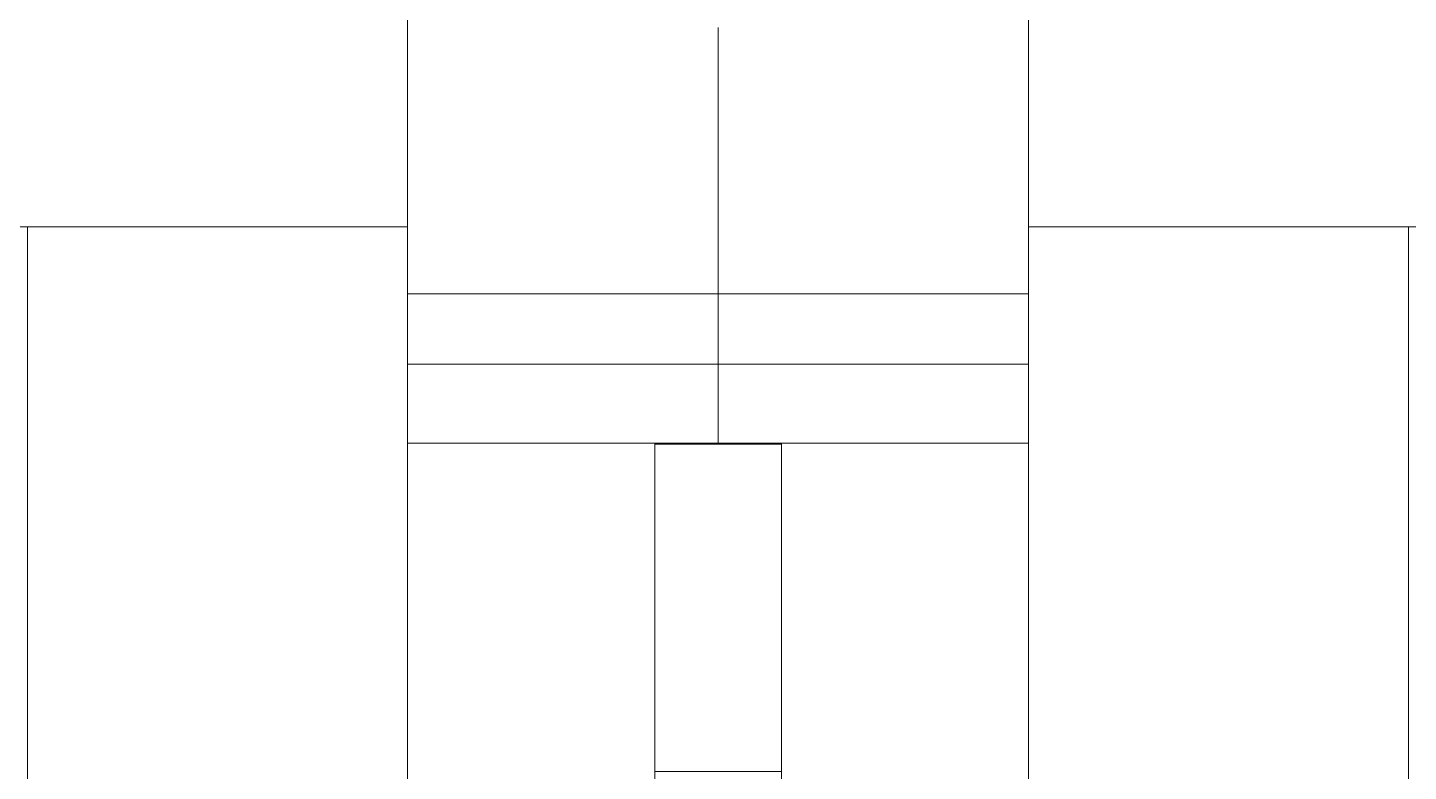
# Model space of a CAD drawing. Header units: millimetres. Extents: x -46169 to 237885, y -84465 to 18123.
# Drawn here: x 172472.6 to 172581.6, y -80546.3 to -80487.6 of the extents above; entities that cross this region are included whole.
import ezdxf

# ---------------------------------------------------------------- set-up
doc = ezdxf.new("R2010")
doc.units = ezdxf.units.MM
doc.header["$MEASUREMENT"] = 0
doc.linetypes.add('Wipeout_Contour', pattern=[1000, 0, -1000])
doc.layers.add('New_A-20-M_Floor_Slab', color=7, linetype='Continuous')
doc.layers.add('New_A-35-M_FFE_Fixed', color=7, linetype='Continuous')
doc.layers.add('New_A-35-M_FFE_Fixed_Pen_No__1', color=7, linetype='Continuous', lineweight=13)

# ---------------------------------------------------------------- blocks, each defined once
blk = doc.blocks.new('Section Elem_134_3', base_point=(129666.67, -84332.61))
at = {"color": 254, "linetype": 'Wipeout_Contour', "lineweight": 0, "ltscale": 3046430.337533057}
blk.add_wipeout([(172522.11, -80520.4), (172502.61, -80520.4), (172502.61, -80549.04), (172508.61, -80549.04), (172508.61, -80601.62), (172502.61, -80601.62), (172502.61, -80615.11), (172522.11, -80615.11), (172522.11, -80599.29), (172519.11, -80599.29), (172519.11, -80601.65), (172509.42, -80601.65), (172509.42, -80549.01), (172519.11, -80549.01), (172519.11, -80551.38), (172522.11, -80551.38)], dxfattribs=at).dxf.layer = 'New_A-20-M_Floor_Slab'
at = {"color": 254, "linetype": 'Wipeout_Contour', "lineweight": 0, "ltscale": 3046834.572590483}
blk.add_wipeout([(172535.11, -80599.29), (172532.11, -80599.29), (172532.11, -80615.11), (172551.61, -80615.11), (172551.61, -80601.62), (172545.61, -80601.62), (172545.61, -80549.04), (172551.61, -80549.04), (172551.61, -80520.4), (172532.11, -80520.4), (172532.11, -80551.38), (172535.11, -80551.38), (172535.11, -80549.01), (172544.8, -80549.01), (172544.8, -80601.65), (172535.11, -80601.65)], dxfattribs=at).dxf.layer = 'New_A-20-M_Floor_Slab'
blk = doc.blocks.new('Section Elem_143_3', base_point=(129666.67, -84332.61))
at = {"color": 254, "linetype": 'Wipeout_Contour', "lineweight": 0, "ltscale": 760410.510619}
blk.add_wipeout([(172502.61, -80346.96), (172001.61, -80346.96), (172001.61, -80503.33), (172502.61, -80503.33)], dxfattribs=at).dxf.layer = 'New_A-35-M_FFE_Fixed'
at = {"color": 254, "linetype": 'Wipeout_Contour', "lineweight": 0, "ltscale": 761572.809594}
blk.add_wipeout([(172522.11, -80525.7), (172532.11, -80525.7), (172532.11, -80520.48), (172522.11, -80520.48)], dxfattribs=at).dxf.layer = 'New_A-35-M_FFE_Fixed'
at = {"color": 254, "linetype": 'Wipeout_Contour', "lineweight": 0, "ltscale": 761474.30025}
blk.add_wipeout([(172502.61, -80494.61), (172527.11, -80494.61), (172527.11, -80487.59), (172502.61, -80487.59)], dxfattribs=at).dxf.layer = 'New_A-35-M_FFE_Fixed'
at = {"color": 254, "linetype": 'Wipeout_Contour', "lineweight": 0, "ltscale": 761518.100324}
blk.add_wipeout([(172502.61, -80503.33), (172472.61, -80503.33), (172472.61, -80647.33), (172502.61, -80647.33)], dxfattribs=at).dxf.layer = 'New_A-35-M_FFE_Fixed'
at = {"color": 254, "linetype": 'Wipeout_Contour', "lineweight": 0, "ltscale": 951960.177999}
blk.add_wipeout([(172527.11, -80520.4), (172522.11, -80520.4), (172522.11, -80520.48), (172532.11, -80520.48), (172532.11, -80520.4)], dxfattribs=at).dxf.layer = 'New_A-35-M_FFE_Fixed'
at = {"color": 254, "linetype": 'Wipeout_Contour', "lineweight": 0, "ltscale": 761581.394249}
blk.add_wipeout([(172522.11, -80525.7), (172522.11, -80530.63), (172532.11, -80530.63), (172532.11, -80525.7)], dxfattribs=at).dxf.layer = 'New_A-35-M_FFE_Fixed'
at = {"layer": 'New_A-35-M_FFE_Fixed_Pen_No__1', "linetype": 'Continuous'}
for p in [(172031.61, -80503.33), (172472.61, -80647.33)]:
    blk.add_line(p, (172472.61, -80503.33), dxfattribs=at)
at = {"color": 254, "linetype": 'Wipeout_Contour', "lineweight": 0, "ltscale": 761486.168414}
blk.add_wipeout([(172502.61, -80501.63), (172527.11, -80501.63), (172527.11, -80494.61), (172502.61, -80494.61)], dxfattribs=at).dxf.layer = 'New_A-35-M_FFE_Fixed'
at = {"color": 254, "linetype": 'Wipeout_Contour', "lineweight": 0, "ltscale": 761507.943709}
blk.add_wipeout([(172527.11, -80510.54), (172502.61, -80510.54), (172502.61, -80511.45), (172527.11, -80511.45)], dxfattribs=at).dxf.layer = 'New_A-35-M_FFE_Fixed'
at = {"color": 254, "linetype": 'Wipeout_Contour', "lineweight": 0, "ltscale": 761518.593997}
blk.add_wipeout([(172502.61, -80514.18), (172502.61, -80520.4), (172527.11, -80520.4), (172527.11, -80514.18)], dxfattribs=at).dxf.layer = 'New_A-35-M_FFE_Fixed'
at = {"color": 254, "linetype": 'Wipeout_Contour', "lineweight": 0, "ltscale": 761589.339442}
blk.add_wipeout([(172522.11, -80535.1), (172532.11, -80535.1), (172532.11, -80530.63), (172522.11, -80530.63)], dxfattribs=at).dxf.layer = 'New_A-35-M_FFE_Fixed'
at = {"layer": 'New_A-35-M_FFE_Fixed_Pen_No__1', "linetype": 'Continuous'}
blk.add_line((172502.61, -80520.4), (172527.11, -80520.4), dxfattribs=at)
at = {"color": 254, "linetype": 'Wipeout_Contour', "lineweight": 0, "ltscale": 951860.997462}
blk.add_wipeout([(172502.61, -80501.63), (172502.61, -80503.33), (172502.61, -80508.61), (172527.11, -80508.61), (172527.11, -80501.63)], dxfattribs=at).dxf.layer = 'New_A-35-M_FFE_Fixed'
at = {"color": 254, "linetype": 'Wipeout_Contour', "lineweight": 0, "ltscale": 761513.139131}
blk.add_wipeout([(172527.11, -80513.95), (172502.61, -80513.95), (172502.61, -80514.18), (172527.11, -80514.18)], dxfattribs=at).dxf.layer = 'New_A-35-M_FFE_Fixed'
at = {"color": 254, "linetype": 'Wipeout_Contour', "lineweight": 0, "ltscale": 761596.391138}
blk.add_wipeout([(172522.11, -80535.1), (172522.11, -80538.96), (172532.11, -80538.96), (172532.11, -80535.1)], dxfattribs=at).dxf.layer = 'New_A-35-M_FFE_Fixed'
at = {"layer": 'New_A-35-M_FFE_Fixed_Pen_No__1', "linetype": 'Continuous'}
for p, q in [((172502.61, -80503.33), (172502.61, -80346.96)), ((172472.61, -80503.33), (172502.61, -80503.33))]:
    blk.add_line(p, q, dxfattribs=at)
at = {"color": 254, "linetype": 'Wipeout_Contour', "lineweight": 0, "ltscale": 761504.738051}
blk.add_wipeout([(172527.11, -80508.61), (172502.61, -80508.61), (172502.61, -80509.58), (172527.11, -80509.58)], dxfattribs=at).dxf.layer = 'New_A-35-M_FFE_Fixed'
at = {"color": 254, "linetype": 'Wipeout_Contour', "lineweight": 0, "ltscale": 761511.782703}
blk.add_wipeout([(172527.11, -80512.98), (172502.61, -80512.98), (172502.61, -80513.55), (172527.11, -80513.55)], dxfattribs=at).dxf.layer = 'New_A-35-M_FFE_Fixed'
at = {"color": 254, "linetype": 'Wipeout_Contour', "lineweight": 0, "ltscale": 761602.323841}
blk.add_wipeout([(172532.11, -80538.96), (172522.11, -80538.96), (172522.11, -80542.11), (172532.11, -80542.11)], dxfattribs=at).dxf.layer = 'New_A-35-M_FFE_Fixed'
at = {"layer": 'New_A-35-M_FFE_Fixed_Pen_No__1', "linetype": 'Continuous'}
blk.add_line((172502.61, -80508.61), (172527.11, -80508.61), dxfattribs=at)
at = {"color": 254, "linetype": 'Wipeout_Contour', "lineweight": 0, "ltscale": 761506.367511}
blk.add_wipeout([(172527.11, -80509.58), (172502.61, -80509.58), (172502.61, -80510.54), (172527.11, -80510.54)], dxfattribs=at).dxf.layer = 'New_A-35-M_FFE_Fixed'
at = {"color": 254, "linetype": 'Wipeout_Contour', "lineweight": 0, "ltscale": 761510.703281}
blk.add_wipeout([(172527.11, -80512.27), (172502.61, -80512.27), (172502.61, -80512.98), (172527.11, -80512.98)], dxfattribs=at).dxf.layer = 'New_A-35-M_FFE_Fixed'
at = {"color": 254, "linetype": 'Wipeout_Contour', "lineweight": 0, "ltscale": 761512.605013}
blk.add_wipeout([(172527.11, -80513.55), (172502.61, -80513.55), (172502.61, -80513.95), (172527.11, -80513.95)], dxfattribs=at).dxf.layer = 'New_A-35-M_FFE_Fixed'
at = {"color": 254, "linetype": 'Wipeout_Contour', "lineweight": 0, "ltscale": 761606.947816}
blk.add_wipeout([(172522.11, -80544.43), (172532.11, -80544.43), (172532.11, -80542.11), (172522.11, -80542.11)], dxfattribs=at).dxf.layer = 'New_A-35-M_FFE_Fixed'
at = {"layer": 'New_A-35-M_FFE_Fixed_Pen_No__1', "linetype": 'Continuous'}
blk.add_line((172502.61, -80514.18), (172527.11, -80514.18), dxfattribs=at)
at = {"color": 254, "linetype": 'Wipeout_Contour', "lineweight": 0, "ltscale": 761509.407344}
blk.add_wipeout([(172527.11, -80511.45), (172502.61, -80511.45), (172502.61, -80512.27), (172527.11, -80512.27)], dxfattribs=at).dxf.layer = 'New_A-35-M_FFE_Fixed'
at = {"color": 254, "linetype": 'Wipeout_Contour', "lineweight": 0, "ltscale": 761610.115166}
blk.add_wipeout([(172522.11, -80545.85), (172532.11, -80545.85), (172532.11, -80544.43), (172522.11, -80544.43)], dxfattribs=at).dxf.layer = 'New_A-35-M_FFE_Fixed'
at = {"layer": 'New_A-35-M_FFE_Fixed_Pen_No__1', "linetype": 'Continuous'}
blk.add_line((172502.61, -80647.33), (172502.61, -80503.33), dxfattribs=at)
at = {"color": 254, "linetype": 'Wipeout_Contour', "lineweight": 0, "ltscale": 761611.724581}
blk.add_wipeout([(172522.11, -80545.85), (172522.11, -80546.33), (172532.11, -80546.33), (172532.11, -80545.85)], dxfattribs=at).dxf.layer = 'New_A-35-M_FFE_Fixed'
blk = doc.blocks.new('Section Elem_144_3', base_point=(129666.67, -84332.61))
at = {"layer": 'New_A-35-M_FFE_Fixed_Pen_No__1', "linetype": 'Continuous'}
for p, q in [((172522.11, -80520.48), (172522.11, -80520.4)), ((172522.11, -80525.7), (172522.11, -80520.48)), ((172522.11, -80530.63), (172522.11, -80525.7)), ((172532.11, -80530.63), (172532.11, -80525.7)), ((172522.11, -80535.1), (172522.11, -80530.63)), ((172532.11, -80535.1), (172532.11, -80530.63)), ((172522.11, -80538.96), (172522.11, -80535.1)), ((172532.11, -80538.96), (172532.11, -80535.1)), ((172522.11, -80542.11), (172522.11, -80538.96)), ((172532.11, -80542.11), (172532.11, -80538.96)), ((172522.11, -80544.43), (172522.11, -80542.11)), ((172532.11, -80544.43), (172532.11, -80542.11)), ((172522.11, -80545.85), (172522.11, -80544.43)), ((172532.11, -80545.85), (172532.11, -80544.43)), ((172522.11, -80546.33), (172522.11, -80545.85)), ((172532.11, -80546.33), (172522.11, -80546.33)), ((172522.11, -80548.19), (172522.11, -80546.33)), ((172532.11, -80546.33), (172532.11, -80545.85)), ((172532.11, -80548.19), (172532.11, -80546.33))]:
    blk.add_line(p, q, dxfattribs=at)
at = {"color": 254, "linetype": 'Wipeout_Contour', "lineweight": 0, "ltscale": 1143673.141794554}
blk.add_wipeout([(172551.61, -80346.96), (172551.61, -80503.33), (172581.61, -80503.33), (173022.61, -80503.33), (173052.61, -80503.33), (173052.61, -80346.96)], dxfattribs=at).dxf.layer = 'New_A-35-M_FFE_Fixed'
at = {"color": 254, "linetype": 'Wipeout_Contour', "lineweight": 0, "ltscale": 761563.110719}
blk.add_wipeout([(172527.11, -80494.61), (172551.61, -80494.61), (172551.61, -80487.59), (172527.11, -80487.59)], dxfattribs=at).dxf.layer = 'New_A-35-M_FFE_Fixed'
at = {"color": 254, "linetype": 'Wipeout_Contour', "lineweight": 0, "ltscale": 762648.001443}
blk.add_wipeout([(172581.61, -80635.33), (173022.61, -80635.33), (173022.61, -80503.33), (172581.61, -80503.33)], dxfattribs=at).dxf.layer = 'New_A-35-M_FFE_Fixed'
at = {"color": 254, "linetype": 'Wipeout_Contour', "lineweight": 0, "ltscale": 761574.977464}
blk.add_wipeout([(172527.11, -80501.63), (172551.61, -80501.63), (172551.61, -80494.61), (172527.11, -80494.61)], dxfattribs=at).dxf.layer = 'New_A-35-M_FFE_Fixed'
at = {"color": 254, "linetype": 'Wipeout_Contour', "lineweight": 0, "ltscale": 761804.414544}
blk.add_wipeout([(172551.61, -80503.33), (172551.61, -80647.33), (172581.61, -80647.33), (172581.61, -80503.33)], dxfattribs=at).dxf.layer = 'New_A-35-M_FFE_Fixed'
at = {"layer": 'New_A-35-M_FFE_Fixed_Pen_No__1', "linetype": 'Continuous'}
for p, q in [((172527.11, -80494.61), (172527.11, -80487.59)), ((172581.61, -80647.33), (172581.61, -80503.33)), ((173022.61, -80503.33), (172581.61, -80503.33))]:
    blk.add_line(p, q, dxfattribs=at)
at = {"color": 254, "linetype": 'Wipeout_Contour', "lineweight": 0, "ltscale": 951993.302909}
blk.add_wipeout([(172551.61, -80501.63), (172527.11, -80501.63), (172527.11, -80508.61), (172551.61, -80508.61), (172551.61, -80503.33)], dxfattribs=at).dxf.layer = 'New_A-35-M_FFE_Fixed'
at = {"color": 254, "linetype": 'Wipeout_Contour', "lineweight": 0, "ltscale": 761596.75022}
blk.add_wipeout([(172527.11, -80511.45), (172551.61, -80511.45), (172551.61, -80510.54), (172527.11, -80510.54)], dxfattribs=at).dxf.layer = 'New_A-35-M_FFE_Fixed'
at = {"color": 254, "linetype": 'Wipeout_Contour', "lineweight": 0, "ltscale": 761607.39926}
blk.add_wipeout([(172527.11, -80514.18), (172527.11, -80520.4), (172551.61, -80520.4), (172551.61, -80514.18)], dxfattribs=at).dxf.layer = 'New_A-35-M_FFE_Fixed'
at = {"layer": 'New_A-35-M_FFE_Fixed_Pen_No__1', "linetype": 'Continuous'}
for p, q in [((172551.61, -80503.33), (172551.61, -80346.96)), ((172527.11, -80501.63), (172527.11, -80494.61)), ((172581.61, -80503.33), (172551.61, -80503.33)), ((172532.11, -80520.48), (172522.11, -80520.48)), ((172551.61, -80520.4), (172527.11, -80520.4)), ((172532.11, -80520.48), (172532.11, -80520.4)), ((172532.11, -80525.7), (172532.11, -80520.48))]:
    blk.add_line(p, q, dxfattribs=at)
at = {"color": 254, "linetype": 'Wipeout_Contour', "lineweight": 0, "ltscale": 761593.544935}
blk.add_wipeout([(172527.11, -80509.58), (172551.61, -80509.58), (172551.61, -80508.61), (172527.11, -80508.61)], dxfattribs=at).dxf.layer = 'New_A-35-M_FFE_Fixed'
at = {"color": 254, "linetype": 'Wipeout_Contour', "lineweight": 0, "ltscale": 761601.945034}
blk.add_wipeout([(172527.11, -80514.18), (172551.61, -80514.18), (172551.61, -80513.95), (172527.11, -80513.95)], dxfattribs=at).dxf.layer = 'New_A-35-M_FFE_Fixed'
at = {"layer": 'New_A-35-M_FFE_Fixed_Pen_No__1', "linetype": 'Continuous'}
for p, q in [((172527.11, -80508.61), (172527.11, -80501.63)), ((172551.61, -80508.61), (172527.11, -80508.61))]:
    blk.add_line(p, q, dxfattribs=at)
at = {"color": 254, "linetype": 'Wipeout_Contour', "lineweight": 0, "ltscale": 761595.174182}
blk.add_wipeout([(172527.11, -80510.54), (172551.61, -80510.54), (172551.61, -80509.58), (172527.11, -80509.58)], dxfattribs=at).dxf.layer = 'New_A-35-M_FFE_Fixed'
at = {"color": 254, "linetype": 'Wipeout_Contour', "lineweight": 0, "ltscale": 761600.5888}
blk.add_wipeout([(172527.11, -80513.55), (172551.61, -80513.55), (172551.61, -80512.98), (172527.11, -80512.98)], dxfattribs=at).dxf.layer = 'New_A-35-M_FFE_Fixed'
at = {"layer": 'New_A-35-M_FFE_Fixed_Pen_No__1', "linetype": 'Continuous'}
for p, q in [((172527.11, -80509.58), (172527.11, -80508.61)), ((172527.11, -80510.54), (172527.11, -80509.58))]:
    blk.add_line(p, q, dxfattribs=at)
at = {"color": 254, "linetype": 'Wipeout_Contour', "lineweight": 0, "ltscale": 761599.509493}
blk.add_wipeout([(172527.11, -80512.98), (172551.61, -80512.98), (172551.61, -80512.27), (172527.11, -80512.27)], dxfattribs=at).dxf.layer = 'New_A-35-M_FFE_Fixed'
at = {"color": 254, "linetype": 'Wipeout_Contour', "lineweight": 0, "ltscale": 761601.410969}
blk.add_wipeout([(172527.11, -80513.95), (172551.61, -80513.95), (172551.61, -80513.55), (172527.11, -80513.55)], dxfattribs=at).dxf.layer = 'New_A-35-M_FFE_Fixed'
at = {"layer": 'New_A-35-M_FFE_Fixed_Pen_No__1', "linetype": 'Continuous'}
for p, q in [((172527.11, -80513.55), (172527.11, -80512.98)), ((172527.11, -80513.95), (172527.11, -80513.55)), ((172527.11, -80514.18), (172527.11, -80513.95)), ((172527.11, -80520.4), (172527.11, -80514.18)), ((172551.61, -80514.18), (172527.11, -80514.18))]:
    blk.add_line(p, q, dxfattribs=at)
at = {"color": 254, "linetype": 'Wipeout_Contour', "lineweight": 0, "ltscale": 761598.213697}
blk.add_wipeout([(172527.11, -80512.27), (172551.61, -80512.27), (172551.61, -80511.45), (172527.11, -80511.45)], dxfattribs=at).dxf.layer = 'New_A-35-M_FFE_Fixed'
at = {"layer": 'New_A-35-M_FFE_Fixed_Pen_No__1', "linetype": 'Continuous'}
for p, q in [((172551.61, -80647.33), (172551.61, -80503.33)), ((172527.11, -80511.45), (172527.11, -80510.54)), ((172527.11, -80512.27), (172527.11, -80511.45)), ((172527.11, -80512.98), (172527.11, -80512.27))]:
    blk.add_line(p, q, dxfattribs=at)

msp = doc.modelspace()

# ---------------------------------------------------------------- block references
at = {"layer": 'New_A-20-M_Floor_Slab'}
msp.add_blockref('Section Elem_134_3', (129666.67, -84332.61), dxfattribs=at)

# ---------------------------------------------------------------- next in the draw order: block references
at = {"layer": 'New_A-35-M_FFE_Fixed'}
msp.add_blockref('Section Elem_143_3', (129666.67, -84332.61), dxfattribs=at)

# ---------------------------------------------------------------- next in the draw order: block references
msp.add_blockref('Section Elem_144_3', (129666.67, -84332.61), dxfattribs=at)

doc.saveas('drawing.dxf')
